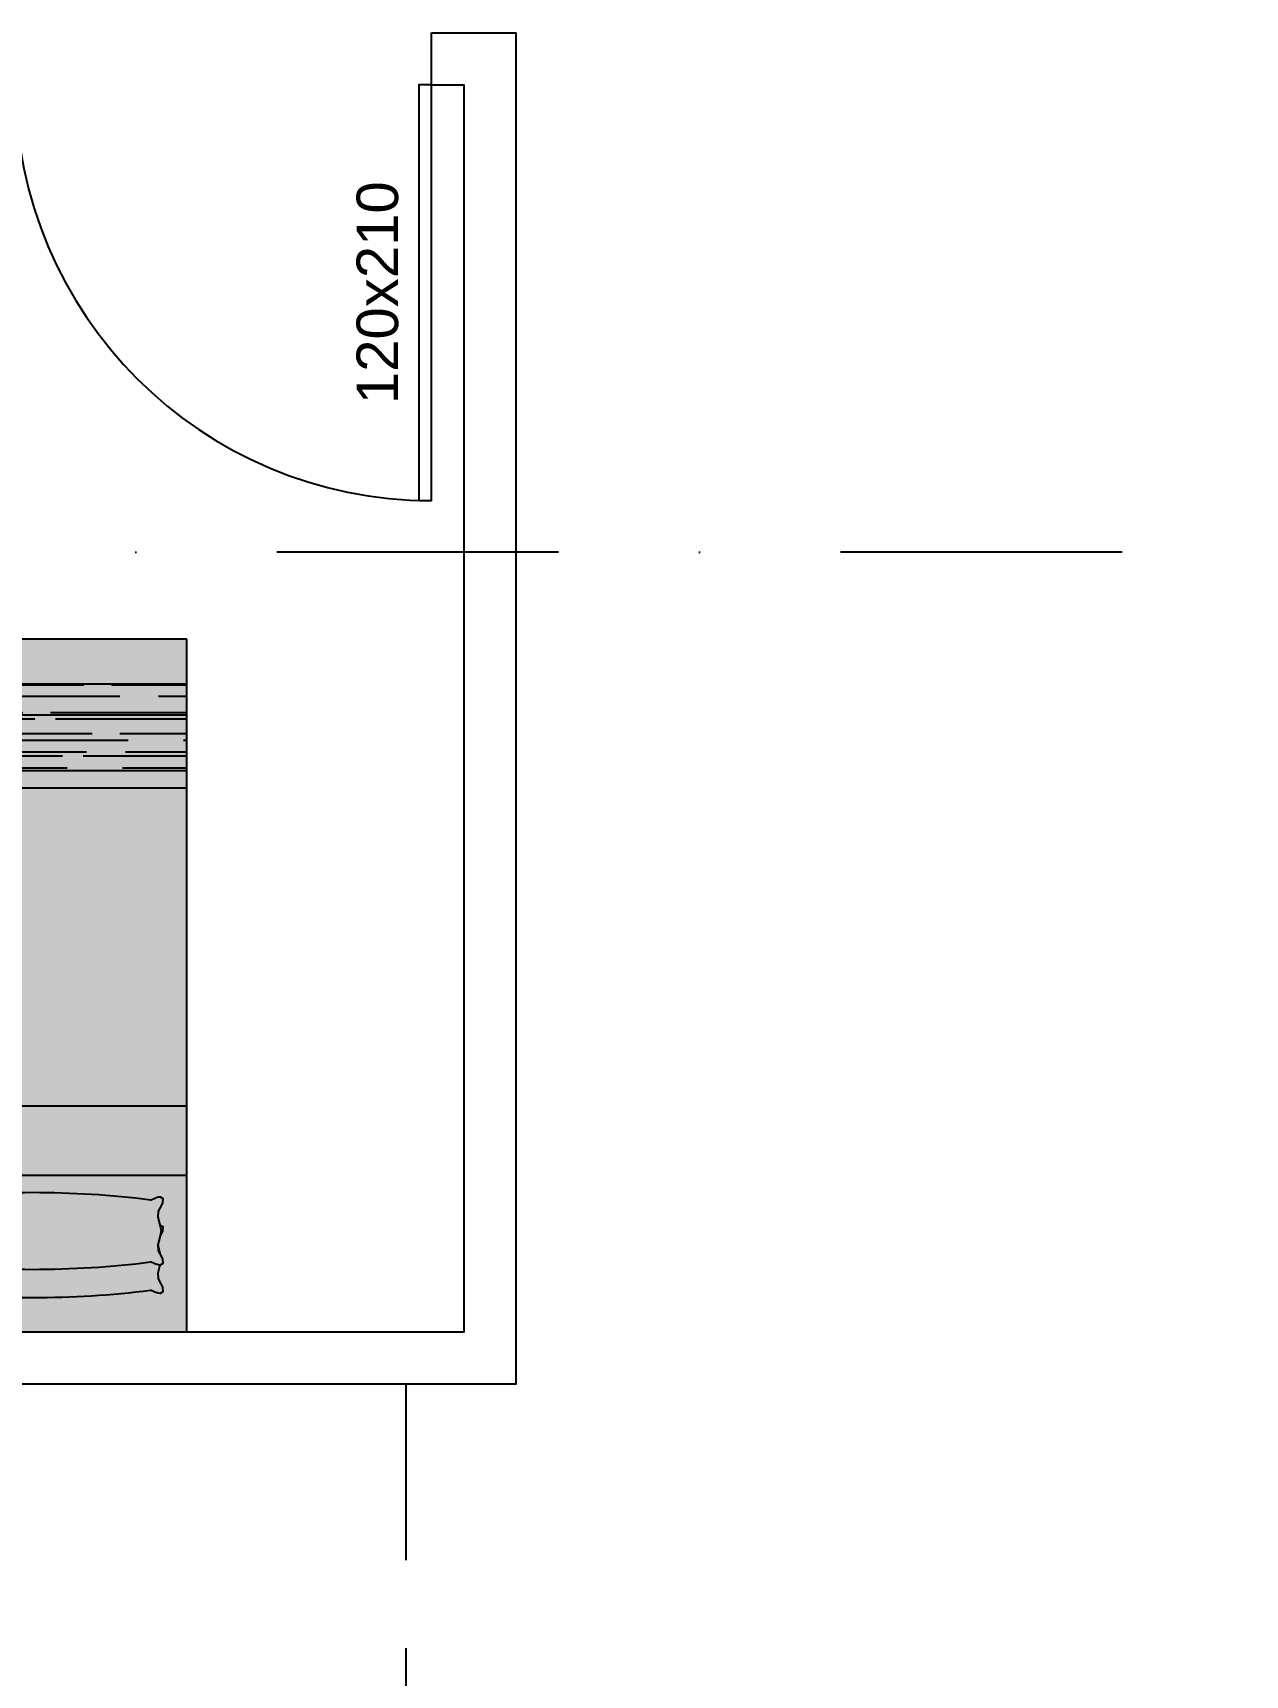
# Model space of a CAD drawing. Header units: centimetres. Extents: x 0 to 1084401, y -139216 to 99734.
# Drawn here: x 904532.6 to 904882.4, y 11467.6 to 11941.6 of the extents above; entities that cross this region are included whole.
import ezdxf
from ezdxf.enums import TextEntityAlignment as Align

# ---------------------------------------------------------------- set-up
doc = ezdxf.new("R2010")
doc.units = ezdxf.units.CM
doc.header["$LTSCALE"] = 4
doc.linetypes.add('DASHDOT', pattern=[25.4, 12.7, -6.35, 0, -6.35])
doc.linetypes.add('HIDDENX2', pattern=[19.049999999999997, 12.7, -6.35])
for name, color, linetype in [('0.1', 1, 'Continuous'), ('0.6', 6, 'Continuous'), ('02-CONT', 2, 'Continuous'), ('AIT-LAY-HTC', 254, 'Continuous'), ('AIT-LAY-MOB', 2, 'Continuous'), ('B-CORTE', 4, 'DASHDOT')]:
    doc.layers.add(name, color=color, linetype=linetype)
doc.styles.add('2mm 1-50', font='arial.ttf', dxfattribs={"height": 0.1})

# ---------------------------------------------------------------- blocks, each defined once
blk = doc.blocks.new('1_00e')
blk.add_lwpolyline([(-28.40539012428269, -52.25289090163764), (-25.40539012428269, -52.25289090163764), (-25.40539012428269, 47.74710909836236), (-28.40539012428269, 47.74710909836236)], close=True)
at = {"color": 1}
blk.add_arc((-28.40539012428326, -52.25289090163764), 100, 0, 90, dxfattribs=at)
blk = doc.blocks.new('CAMA-SOLTEIRO')
h = blk.add_hatch()
h.set_pattern_fill('AR-RROOF', color=256, scale=0.08, style=0)
h.set_pattern_definition([(0, (-259.2971654992087, -62.25848343646964), (0.176, 0.08), [1.2, -0.16, 0.4, -0.08]), (0, (-259.1907654992087, -62.21848343646964), (-0.08, 0.1064), [0.24, -0.0264, 0.48, -0.06]), (0, (-259.2571654992087, -62.19048343646964), (0.416, 0.0536), [0.64, -0.112, 0.32, -0.08])])
h.paths.add_polyline_path([(0.4499999999999886, -1.569999999997059), (-0.4500000000000455, -1.569999999997044), (-0.4500000000000455, -1.869999999999941), (0.4499999999999886, -1.869999999999969)])
at = {"layer": 'AIT-LAY-HTC'}
h = blk.add_hatch(color=254, dxfattribs=at)
h.paths.add_polyline_path([(0.4499999999999886, -0.6535763996212509), (-0.4499999999999886, -0.6535763996212509), (-0.4499999999999886, -1.569999999997044), (0.4499999999999886, -1.569999999997044)])
h.paths.add_polyline_path([(0.4499999999999886, -2.131628207280301e-14), (-0.4499999999999886, -7.105427357601002e-15), (-0.4500000000000455, -0.4535763996212623), (0.4499999999999886, -0.4535763996212623)])
h.paths.add_polyline_path([(0.3716982436171747, -0.373121244349754), (0.3723867664295994, -0.3861706267807321), (0.3655536251368972, -0.390699628518469), (0.3589239480322135, -0.390246726289142), (0.3496964401738865, -0.3873305654911334), (0.3375292817262334, -0.3814624037465322, -0.06240135273612517), (-0.3458491167673401, -0.3814624037465322), (-0.3580162752151068, -0.3873305654911476), (-0.3672437830732633, -0.3902467262891278), (-0.3738734601780038, -0.3906996285184547), (-0.3807066014707061, -0.3861706267807179), (-0.3800180786582814, -0.3731212443497398), (-0.3760551388454587, -0.3650755000255188), (-0.3677125645626802, -0.3491925823837292), (-0.367078841438115, -0.3321323483973302), (-0.3724699016728437, -0.3091402599489683), (-0.3738734601780038, -0.3092361431671051), (-0.3807066014707061, -0.3047071414293683), (-0.3800180786582814, -0.2916577589983902), (-0.3760551388454587, -0.2836120146741834), (-0.3731809529210182, -0.2781400276378534), (-0.3671426902825488, -0.2523877149917055), (-0.3671057082908646, -0.2513921359974702), (-0.3671426902825488, -0.2503965570033344), (-0.373180952921075, -0.2246442443571155), (-0.3760551388455156, -0.2191722573209276), (-0.3800180786582814, -0.2111265129965787), (-0.3807066014707061, -0.1980771305656006), (-0.3738734601780038, -0.1935481288278922), (-0.3724699016728437, -0.1936440120460148), (-0.367078841438115, -0.1706519235976387), (-0.3677125645626802, -0.1535916896112397), (-0.3760551388455156, -0.1377087719694785), (-0.3800180786582814, -0.1296630276452575), (-0.3807066014707061, -0.116613645214251), (-0.3738734601780038, -0.1120846434765284), (-0.3672437830733202, -0.1125375457058411), (-0.3580162752149931, -0.1154537065038497), (-0.3458491167673401, -0.1213218682484509, -0.06240135273612597), (0.3375292817262334, -0.1213218682484509), (0.3496964401739433, -0.1154537065038497), (0.3589239480322135, -0.1125375457058553), (0.3655536251368972, -0.1120846434765284), (0.3723867664295994, -0.1166136452142652), (0.3716982436171747, -0.1296630276452575), (0.3677353038042952, -0.1377087719695922), (0.3593927295215735, -0.1535916896112681), (0.3587590063970083, -0.1706519235976671), (0.364150066631737, -0.193644012046029), (0.3655536251368972, -0.193548128827878), (0.3723867664295994, -0.1980771305656006), (0.3716982436171747, -0.2111265129965929), (0.3677353038042384, -0.2191722573211123), (0.3648611178799115, -0.2246442443571297), (0.3588228552414421, -0.250396557003306), (0.358785873249758, -0.251392135997456), (0.3588228552414421, -0.2523877149917482), (0.3648611178799115, -0.2781400276378392), (0.3677353038042952, -0.2836120146742545), (0.3716982436171747, -0.2916577589984044), (0.3723867664295994, -0.3047071414293683), (0.3655536251368972, -0.3092361431670909), (0.364150066631737, -0.3091402599489825), (0.3587590063970083, -0.3321323483973586), (0.3593927295215735, -0.3491925823837292), (0.3677353038044657, -0.3650755000253483)], flags=16)
h.paths.add_polyline_path([(-0.4500000000000455, -1.869999999999926), (-0.4499999999999886, -1.99999999999995), (0.4499999999999886, -1.99999999999995), (0.4499999999999886, -1.869999999999969)])
h = blk.add_hatch(color=252, dxfattribs=at)
edge = h.paths.add_edge_path()
edge.add_line((0.3677353038042384, -0.1377087719696206), (0.3716982436171179, -0.1296630276452433))
edge.add_line((0.3716982436171747, -0.1296630276452433), (0.3723867664295994, -0.1166136452142652))
edge.add_line((0.3723867664295994, -0.1166136452142652), (0.3655536251368972, -0.1120846434765284))
edge.add_line((0.3655536251368972, -0.1120846434765284), (0.3589239480322135, -0.1125375457058411))
edge.add_line((0.3589239480322135, -0.1125375457058553), (0.3496964401739433, -0.1154537065038497))
edge.add_line((0.3496964401739433, -0.1154537065038355), (0.3375292817262334, -0.1213218682484509))
edge.add_ellipse((-0.004159917520553336, -2.848495806804841), major_axis=(1.943480023054445, 1.943480023054444), ratio=0.9999999999999957, start_angle=37.85859147788927, end_angle=52.14140852211052)
edge.add_line((-0.3458491167673401, -0.1213218682484651), (-0.35801627521505, -0.1154537065038497))
edge.add_line((-0.35801627521505, -0.1154537065038497), (-0.3672437830732633, -0.1125375457058553))
edge.add_line((-0.3672437830733202, -0.1125375457058553), (-0.3738734601780607, -0.1120846434765284))
edge.add_line((-0.3738734601780607, -0.1120846434765426), (-0.380706601470763, -0.116613645214251))
edge.add_line((-0.3807066014707061, -0.116613645214251), (-0.3800180786582814, -0.1296630276452433))
edge.add_line((-0.3800180786582814, -0.1296630276452433), (-0.3760551388454587, -0.1377087719697059))
edge.add_line((-0.3760551388454019, -0.1377087719697201), (-0.3677125645626802, -0.1535916896112681))
edge.add_line((-0.3677125645626802, -0.1535916896112681), (-0.367078841438115, -0.1706519235976671))
edge.add_line((-0.367078841438115, -0.1706519235976671), (-0.3724699016728437, -0.1936440120460148))
edge.add_line((-0.3724699016728437, -0.1936440120460148), (-0.3672437830733202, -0.1940010310572049))
edge.add_line((-0.3672437830733202, -0.1940010310572049), (-0.35801627521505, -0.1969171918551993))
edge.add_line((-0.35801627521505, -0.1969171918551993), (-0.3458491167673401, -0.2027853535998148))
edge.add_ellipse((-0.004159917520553336, -2.929959292156191), major_axis=(1.943480023054446, 1.943480023054447), ratio=0.9999999999999976, start_angle=37.85859147788932, end_angle=52.14140852211062, ccw=False)
edge.add_line((0.3375292817262334, -0.2027853535998148), (0.3496964401739433, -0.1969171918551851))
edge.add_line((0.3496964401739433, -0.1969171918551709), (0.3589239480322703, -0.1940010310572049))
edge.add_line((0.3589239480322135, -0.1940010310572049), (0.364150066631737, -0.193644012046029))
edge.add_line((0.364150066631737, -0.193644012046029), (0.3587590063970083, -0.1706519235976671))
edge.add_line((0.3587590063970083, -0.1706519235976671), (0.3593927295215735, -0.1535916896112681))
edge.add_line((0.3593927295215735, -0.1535916896112681), (0.3677353038042952, -0.1377087719696206))
edge = h.paths.add_edge_path()
edge.add_line((0.3585894172769599, -0.2513921359974987), (0.3588228552414421, -0.250396557003306))
edge.add_line((0.3588228552414421, -0.250396557003306), (0.3593927295215735, -0.2350551749626035))
edge.add_line((0.3593927295215735, -0.2350551749626035), (0.367735303804352, -0.2191722573207713))
edge.add_line((0.367735303804352, -0.2191722573207713), (0.3716982436171747, -0.2111265129966071))
edge.add_line((0.3716982436171747, -0.2111265129966071), (0.3723867664295994, -0.198077130565629))
edge.add_line((0.3723867664295994, -0.198077130565629), (0.3655536251368972, -0.1935481288278922))
edge.add_line((0.3655536251368972, -0.193548128827878), (0.3589239480322135, -0.1940010310571907))
edge.add_line((0.3589239480322135, -0.1940010310572049), (0.3496964401739433, -0.1969171918551993))
edge.add_line((0.3496964401739433, -0.1969171918551993), (0.3375292817262334, -0.2027853535998148))
edge.add_ellipse((-0.004159917520553336, -2.929959292156191), major_axis=(1.94348002305446, 1.94348002305446), ratio=0.9999999999999964, start_angle=37.85859147788919, end_angle=52.14140852211058)
edge.add_line((-0.3458491167673401, -0.2027853535998148), (-0.3580162752149931, -0.1969171918552135))
edge.add_line((-0.3580162752149931, -0.1969171918552135), (-0.3672437830733202, -0.1940010310571907))
edge.add_line((-0.3672437830733202, -0.1940010310571907), (-0.3738734601780038, -0.1935481288278638))
edge.add_line((-0.3738734601780038, -0.193548128827878), (-0.3807066014707061, -0.1980771305656006))
edge.add_line((-0.3807066014707061, -0.1980771305656006), (-0.3800180786582814, -0.2111265129965929))
edge.add_line((-0.3800180786582814, -0.2111265129965929), (-0.376055138845345, -0.2191722573210413))
edge.add_line((-0.376055138845345, -0.2191722573210413), (-0.3677125645626802, -0.2350551749625893))
edge.add_line((-0.3677125645626802, -0.2350551749626035), (-0.3671426902825488, -0.250396557003306))
edge.add_line((-0.3671426902825488, -0.2503965570032918), (-0.3669092523180666, -0.2513921359974702))
edge.add_line((-0.3669092523180666, -0.2513921359974702), (-0.3732120659238944, -0.278272720073609))
edge.add_line((-0.3732120659238944, -0.278272720073609), (-0.3759659441697067, -0.2921238786731593))
edge.add_line((-0.3759659441697067, -0.2921238786731593), (-0.3732120659238944, -0.3059750372728232))
edge.add_line((-0.3732120659238944, -0.3059750372728232), (-0.367078841438115, -0.3321323483973302))
edge.add_line((-0.367078841438115, -0.3321323483973302), (-0.3677125645626802, -0.3491925823837292))
edge.add_line((-0.3677125645626802, -0.3491925823837292), (-0.3760551388454587, -0.3650755000255756))
edge.add_line((-0.3760551388454587, -0.3650755000255756), (-0.3800180786582814, -0.3731212443497398))
edge.add_line((-0.3800180786582814, -0.3731212443497398), (-0.3807066014707061, -0.3861706267807179))
edge.add_line((-0.3807066014707061, -0.3861706267807179), (-0.3738734601780607, -0.3906996285184547))
edge.add_line((-0.3738734601780607, -0.390699628518469), (-0.3672437830733202, -0.390246726289142))
edge.add_line((-0.3672437830733202, -0.3902467262891278), (-0.35801627521505, -0.3873305654911192))
edge.add_line((-0.3580162752149931, -0.3873305654911192), (-0.3458491167673401, -0.381462403746518))
edge.add_ellipse((-0.004159917520553336, 2.345711534809816), major_axis=(1.943480023054408, 1.943480023054407), ratio=0.9999999999999963, start_angle=217.8585914778892, end_angle=232.1414085221106)
edge.add_line((0.3375292817262334, -0.3814624037465322), (0.3496964401739433, -0.3873305654911476))
edge.add_line((0.3496964401739433, -0.3873305654911476), (0.3589239480321567, -0.390246726289142))
edge.add_line((0.3589239480321567, -0.390246726289142), (0.3655536251368403, -0.3906996285184832))
edge.add_line((0.3655536251368972, -0.390699628518469), (0.3723867664295994, -0.3861706267807321))
edge.add_line((0.3723867664295994, -0.3861706267807321), (0.3716982436171747, -0.373121244349754))
edge.add_line((0.3716982436171747, -0.3731212443497398), (0.3677353038042384, -0.3650755000254762))
edge.add_line((0.3677353038042384, -0.3650755000254762), (0.3593927295215735, -0.3491925823837292))
edge.add_line((0.3593927295215735, -0.3491925823837292), (0.3587590063970083, -0.3321323483973302))
edge.add_line((0.3587590063970083, -0.3321323483973444), (0.3648922308827878, -0.3059750372727663))
edge.add_line((0.3648922308827878, -0.3059750372727521), (0.3676461091286001, -0.2921238786731735))
edge.add_line((0.3676461091286001, -0.2921238786731735), (0.3648922308827878, -0.2782727200736659))
edge.add_line((0.3648922308827878, -0.2782727200736659), (0.3585894172769599, -0.2513921359974987))
for points in [[(0.4499999999999886, -0.6535763996212509), (0.4499999999999886, -0.4535763996212623), (-0.4499999999999886, -0.4535763996212623), (-0.4499999999999886, -0.6535763996212509)], [(-0.4499999999999886, -1.569999999997044), (0.4499999999999886, -1.569999999997044), (0.4499999999999886, -1.869999999999955), (-0.4499999999999886, -1.869999999999955)]]:
    blk.add_hatch(color=252, dxfattribs=at).paths.add_polyline_path(points)
for p, q in [((-0.4500000000000455, 7.105427357601002e-15), (0.4499999999999886, -7.105427357601002e-15)), ((-0.4500000000000455, 7.105427357601002e-15), (-0.4499999999999886, -1.99999999999995)), ((0.4499999999999886, -7.105427357601002e-15), (0.4499999999999886, -1.99999999999995)), ((0.4499999999999886, -0.05000000000000426), (0.4499999999999886, -1.949999999999953)), ((0.4499999999999886, -0.4535763996212623), (-0.4499999999999886, -0.4535763996212623)), ((0.4499999999999886, -0.6535763996212509), (-0.4499999999999886, -0.6535763996212509)), ((-0.4499999999999886, -1.569999999997044), (0.4499999999999886, -1.569999999997044)), ((-0.4499999999999886, -1.869999999999941), (0.4499999999999886, -1.869999999999955)), ((-0.4499999999999886, -1.99999999999995), (0.4499999999999886, -1.99999999999995))]:
    blk.add_line(p, q)
for points in [[(-0.3724699016728437, -0.1936440120460148), (-0.367078841438115, -0.1706519235976529), (-0.3677125645626802, -0.1535916896112539), (-0.3760551388454587, -0.1377087719695353), (-0.3800180786582814, -0.1296630276452433), (-0.3807066014707061, -0.1166136452142652), (-0.3738734601780038, -0.1120846434765284), (-0.3672437830733202, -0.1125375457058553), (-0.35801627521505, -0.1154537065038497), (-0.3458491167673401, -0.1213218682484651)], [(0.364150066631737, -0.1936440120460148), (0.3587590063970083, -0.1706519235976671), (0.3593927295215735, -0.1535916896112539), (0.3677353038042952, -0.1377087719695496), (0.3716982436171747, -0.1296630276452575), (0.3723867664295994, -0.1166136452142652), (0.3655536251368972, -0.1120846434765284), (0.3589239480322135, -0.1125375457058553), (0.3496964401739433, -0.1154537065038497), (0.3375292817262334, -0.1213218682484651)], [(-0.3458491167673401, -0.3814624037465322), (-0.35801627521505, -0.3873305654911476), (-0.3672437830733202, -0.3902467262891278), (-0.3738734601780038, -0.3906996285184547), (-0.3807066014707061, -0.3861706267807179), (-0.3800180786582814, -0.3731212443497398), (-0.3760551388454587, -0.3650755000254478), (-0.3677125645626802, -0.3491925823837292), (-0.367078841438115, -0.3321323483973302), (-0.3732120659238944, -0.3059750372727663), (-0.3759659441697067, -0.2921238786731593), (-0.3732120659238944, -0.2782727200735664), (-0.367078841438115, -0.2521154089490025), (-0.3677125645626802, -0.2350551749626035), (-0.3760551388454587, -0.219172257320885), (-0.3800180786582814, -0.2111265129965929), (-0.3807066014707061, -0.1980771305656148), (-0.3738734601780038, -0.193548128827878), (-0.3672437830733202, -0.1940010310572049), (-0.35801627521505, -0.1969171918551993), (-0.3458491167673401, -0.2027853535998148)], [(-0.3671426902825488, -0.2523877149916771), (-0.367078841438115, -0.2506688630459806), (-0.373180952921075, -0.2246442443571155)], [(0.3375292817262334, -0.3814624037465322), (0.3496964401739433, -0.3873305654911476), (0.3589239480322135, -0.390246726289142), (0.3655536251368972, -0.390699628518469), (0.3723867664295994, -0.3861706267807321), (0.3716982436171747, -0.373121244349754), (0.3677353038042952, -0.365075500025462), (0.3593927295215735, -0.3491925823837434), (0.3587590063970083, -0.3321323483973444), (0.3648922308827878, -0.3059750372727805), (0.3676461091286001, -0.2921238786731735), (0.3648922308827878, -0.2782727200735806), (0.3587590063970083, -0.2521154089490167), (0.3593927295215735, -0.2350551749626035), (0.3677353038042952, -0.219172257320885), (0.3716982436171747, -0.2111265129966071), (0.3723867664295994, -0.1980771305656148), (0.3655536251368972, -0.193548128827878), (0.3589239480322135, -0.1940010310572049), (0.3496964401739433, -0.1969171918551993), (0.3375292817262334, -0.2027853535998148)], [(0.3588228552414421, -0.2523877149916913), (0.3587590063970083, -0.2506688630459948), (0.3648611178799115, -0.2246442443571155)], [(-0.3724699016728437, -0.3091402599489825), (-0.3738734601780038, -0.3092361431671051), (-0.3807066014707061, -0.3047071414293683), (-0.3800180786582814, -0.2916577589983902), (-0.3760551388454587, -0.2836120146740981), (-0.373180952921075, -0.2781400276378818)], [(0.364150066631737, -0.3091402599489825), (0.3655536251368972, -0.3092361431671051), (0.3723867664295994, -0.3047071414293825), (0.3716982436171747, -0.2916577589983902), (0.3677353038042952, -0.2836120146740981), (0.3648611178799115, -0.2781400276378818)]]:
    blk.add_lwpolyline(points)
for centre, radius, start, end in [((-0.004159917520553336, -2.848495806804841), 2.748495806804713, 82.85859147788834, 97.14140852211166), ((-0.004159917520553336, -2.929959292156191), 2.748495806804713, 82.85859147788834, 97.14140852211166), ((-0.004159917520553336, 2.345711534809816), 2.748495806804664, 262.8585914778884, 277.1414085221116)]:
    blk.add_arc(centre, radius, start, end)

msp = doc.modelspace()

# ---------------------------------------------------------------- linework, layer by layer
at = {"layer": '0.1', "linetype": 'HIDDENX2'}
msp.add_line((904640.2257396064, 11551.55647321635), (904640.2257396064, 10028.1382738027), dxfattribs=at)
at = {"layer": '0.6'}
msp.add_line((904647.6049626519, 11926.55647321635), (904647.6049626519, 11941.55647321635), dxfattribs=at)
for points in [[(904647.6049626519, 11941.55647321635), (904672.0019350427, 11941.55647321635), (904672.0019350427, 11551.55647321635), (904522.0019350427, 11551.55647321635)], [(904647.6049626519, 11926.55647321635), (904657.0019350427, 11926.55647321635), (904657.0019350427, 11566.55647321635), (904522.0019350427, 11566.55647321635)]]:
    msp.add_lwpolyline(points, dxfattribs=at)
at = {"layer": 'B-CORTE', "ltscale": 1.6}
msp.add_line((913793.2125947423, 11791.69509158889), (900484.8674224017, 11791.69509158889), dxfattribs=at)

# ---------------------------------------------------------------- block references
at = {"layer": '02-CONT', "xscale": 1.2, "yscale": 1.2, "zscale": 1.2, "rotation": 180}
msp.add_blockref('1_00e', (904613.5184945026, 11863.85300413439), dxfattribs=at)
at = {"layer": 'AIT-LAY-MOB', "ltscale": 3, "xscale": 99.99999651281604, "yscale": 99.99999651281604, "zscale": 99.99999651281604, "rotation": 179.999964036215}
msp.add_blockref('CAMA-SOLTEIRO', (904532.001936612, 11566.55650146226), dxfattribs=at)

# ---------------------------------------------------------------- texts
at = {"layer": '02-CONT', "style": '2mm 1-50'}
msp.add_text('120x210', height=12, rotation=90, dxfattribs=at).set_placement((904632.0049626518, 11866.55647321635), align=Align.MIDDLE_CENTER)

doc.saveas('drawing.dxf')
